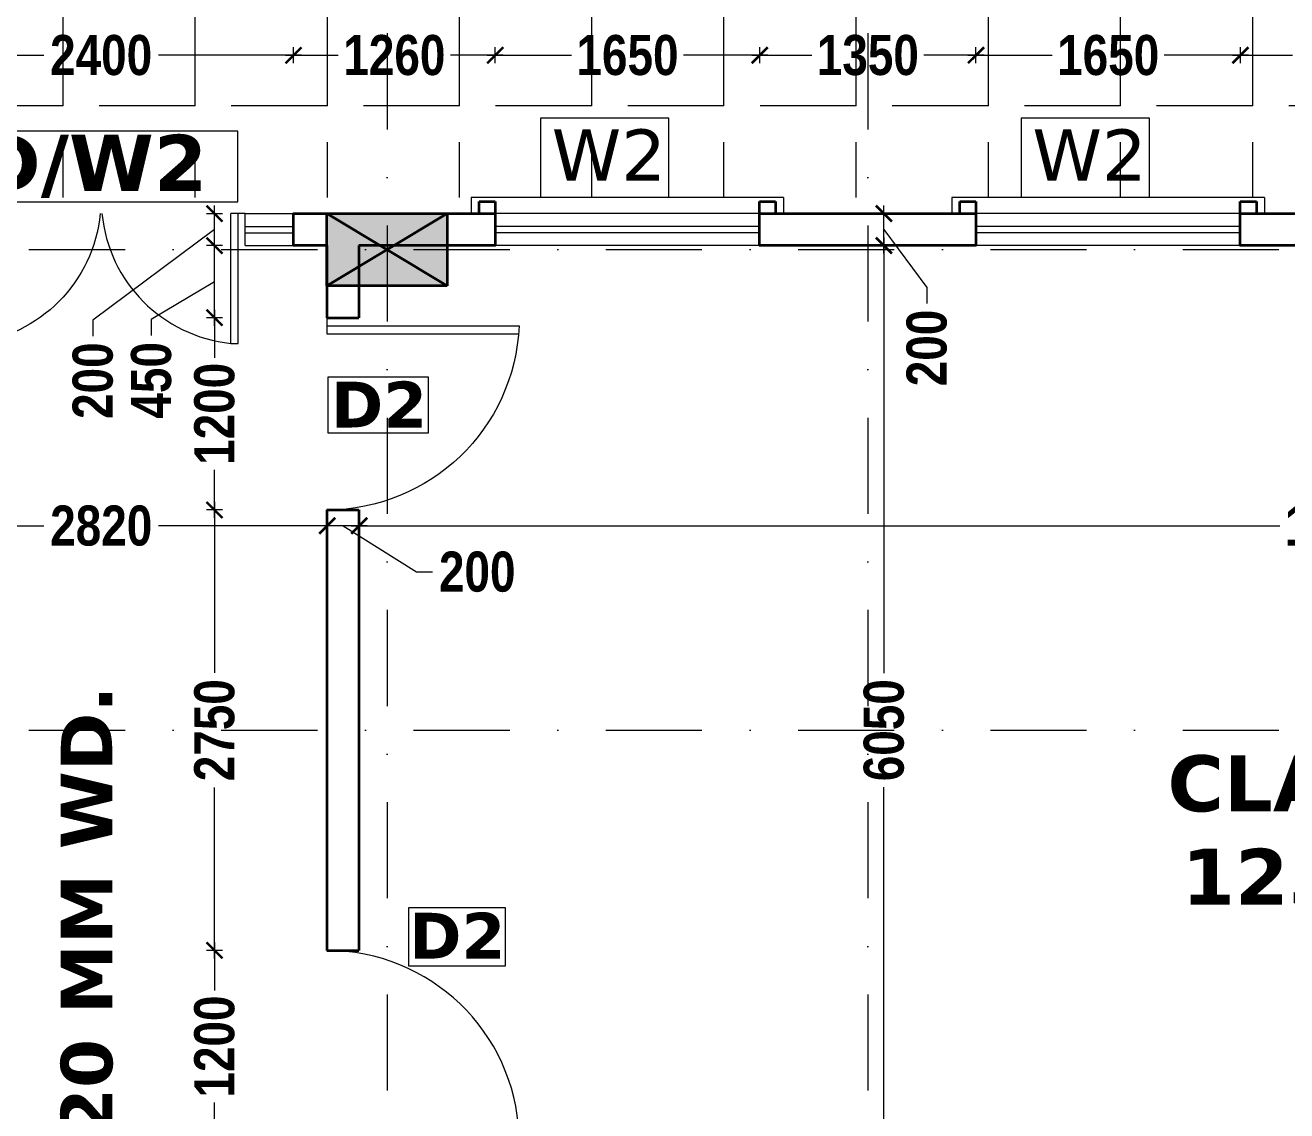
# Model space of a CAD drawing. Header units: millimetres. Extents: x -3092155 to 4513934, y -12317808 to 1850003.
# Drawn here: x -402592 to -394719, y -5517162 to -5510385 of the extents above; entities that cross this region are included whole.
import ezdxf

# ---------------------------------------------------------------- set-up
doc = ezdxf.new("R2010")
doc.units = ezdxf.units.MM
doc.header["$LTSCALE"] = 2
doc.header["$MEASUREMENT"] = 0
doc.header["$PDMODE"] = 34
doc.header["$PDSIZE"] = 500
doc.linetypes.add('DASHDOT', pattern=[1, 0.5, -0.25, 0, -0.25])
doc.linetypes.add('HIDDEN', pattern=[0.375, 0.25, -0.125])
for name, color, linetype, lineweight in [('coloumn', 10, 'Continuous', 35), ('cornice', 12, 'Continuous', 25), ('D DIM', 250, 'Continuous', 9), ('D2', 10, 'Continuous', 5), ('DOOR', 27, 'Continuous', 5), ('DUCT', 37, 'Continuous', 35), ('DW2', 10, 'Continuous', 9), ('glass', 5, 'Continuous', 15), ('GRID', 251, 'DASHDOT', 5), ('HAT', 42, 'Continuous', 5), ('PROJ', 251, 'HIDDEN', 5), ('SILL', 74, 'Continuous', 9), ('TEXT', 7, 'Continuous', 13), ('W2', 162, 'Continuous', 5), ('WAll', 250, 'Continuous', 35)]:
    doc.layers.add(name, color=color, linetype=linetype, lineweight=lineweight)
doc.styles.add('INNER DIM', font='ARIALNB.TTF', dxfattribs={"height": 250})
doc.styles.add('style2', font='verdana.ttf')
doc.dimstyles.new('external final', dxfattribs={"dimscale": 0, "dimtxt": 250, "dimasz": 100, "dimexe": 50, "dimexo": 50, "dimgap": 50, "dimtad": 0, "dimdec": 0, "dimzin": 0, "dimdsep": 46, "dimtxsty": 'INNER DIM', "dimblk": 'ARCHTICK', "dimcen": 100, "dimdle": 50, "dimclrd": 256, "dimclre": 256, "dimclrt": 256, "dimadec": 0, "dimazin": 0, "dimtfac": 1, "dimtdec": 0, "dimtix": 1, "dimtmove": 1, "dimatfit": 3, "dimfxl": 50, "dimfxlon": 1, "dimtolj": 1, "dimtzin": 0, "dimlwd": -1, "dimlwe": -1, "dimarcsym": 1})

# ---------------------------------------------------------------- blocks, each defined once
blk = doc.blocks.new('1000 DOOR R')
at = {"layer": 'DOOR', "color": 252, "ltscale": 200}
for p, q in [((-900, -900), (0, -900)), ((-900, -900), (-900, -950)), ((-900, -950), (0, -950)), ((0, -1000), (0, -900))]:
    blk.add_line(p, q, dxfattribs=at)
blk.add_arc((96.2, -1003), 1001.5, 95.46124, 174.09882, dxfattribs=at)
blk = doc.blocks.new('A$C44E84F5B')
at = {"layer": 'SILL', "ltscale": 0.1, "extrusion": (0, 0, -1), "xscale": -0.8999999999990947, "yscale": 0.8999999999990947, "zscale": -0.900000000403865, "rotation": 180}
blk.add_blockref('1000 DOOR R', (0, 900), dxfattribs=at)
at = {"layer": 'SILL', "ltscale": 0.1, "extrusion": (0, 0, -1), "xscale": 0.8999999999990947, "yscale": 0.8999999999990947, "zscale": -0.900000000403865}
blk.add_blockref('1000 DOOR R', (0, 900), dxfattribs=at)
blk = doc.blocks.new('A$C378B1DF0')
at = {"layer": 'DOOR', "ltscale": 0.1}
for p, q in [((1100, 0), (1100, 1195.8)), ((1150, 0), (1150, 1199)), ((1200, 0), (1100, 0))]:
    blk.add_line(p, q, dxfattribs=at)
blk.add_arc((1200, 0), 1200, 92.38802, 180, dxfattribs=at)
blk = doc.blocks.new('_ArchTick')
at = {"color": 0, "linetype": 'ByBlock', "const_width": 0.15}
blk.add_lwpolyline([(-0.5, -0.5), (0.5, 0.5)], dxfattribs=at)
blk = doc.blocks.new('*D179')
at = {"layer": 'D DIM', "ltscale": 100, "transparency": 16777216}
for p, q in [((-403318.5, -5510622.8), (-403318.5, -5510522.8)), ((-400918.5, -5510622.8), (-400918.5, -5510522.8)), ((-403368.5, -5510572.8), (-402476.5, -5510572.8)), ((-400868.5, -5510572.8), (-401760.5, -5510572.8))]:
    blk.add_line(p, q, dxfattribs=at)
at = {"layer": 'Defpoints', "color": 0, "lineweight": 50, "ltscale": 100, "transparency": 16777216}
for p in [(-400918.5, -5510572.8), (-403318.5, -5511561.2), (-400918.5, -5511561.2)]:
    blk.add_point(p, dxfattribs=at)
at = {"layer": 'D DIM', "ltscale": 100, "transparency": 16777216, "xscale": 100, "yscale": 100, "zscale": 100, "rotation": 180}
blk.add_blockref('_ArchTick', (-403318.5, -5510572.8), dxfattribs=at)
at = {"layer": 'D DIM', "ltscale": 100, "transparency": 16777216, "xscale": 100, "yscale": 100, "zscale": 100}
blk.add_blockref('_ArchTick', (-400918.5, -5510572.8), dxfattribs=at)
at = {"layer": 'D DIM', "ltscale": 100, "transparency": 16777216, "insert": (-402118.5, -5510572.8), "char_height": 250, "attachment_point": 5, "style": 'INNER DIM'}
blk.add_mtext('\\A1;2400', dxfattribs=at)
blk = doc.blocks.new('*D180')
at = {"layer": 'D DIM', "ltscale": 100, "transparency": 16777216}
for p, q in [((-400918.5, -5510622.8), (-400918.5, -5510522.8)), ((-399658.5, -5510622.8), (-399658.5, -5510522.8)), ((-400968.5, -5510572.8), (-400638.7, -5510572.8)), ((-399608.5, -5510572.8), (-399938.3, -5510572.8))]:
    blk.add_line(p, q, dxfattribs=at)
at = {"layer": 'Defpoints', "color": 0, "lineweight": 50, "ltscale": 100, "transparency": 16777216}
for p in [(-399658.5, -5510572.8), (-400918.5, -5511561.2), (-399658.5, -5511561.2)]:
    blk.add_point(p, dxfattribs=at)
at = {"layer": 'D DIM', "ltscale": 100, "transparency": 16777216, "xscale": 100, "yscale": 100, "zscale": 100, "rotation": 180}
blk.add_blockref('_ArchTick', (-400918.5, -5510572.8), dxfattribs=at)
at = {"layer": 'D DIM', "ltscale": 100, "transparency": 16777216, "xscale": 100, "yscale": 100, "zscale": 100}
blk.add_blockref('_ArchTick', (-399658.5, -5510572.8), dxfattribs=at)
at = {"layer": 'D DIM', "ltscale": 100, "transparency": 16777216, "insert": (-400288.5, -5510572.8), "char_height": 250, "attachment_point": 5, "style": 'INNER DIM'}
blk.add_mtext('\\A1;1260', dxfattribs=at)
blk = doc.blocks.new('*D181')
at = {"layer": 'D DIM', "ltscale": 100, "transparency": 16777216}
for p, q in [((-399658.5, -5510622.8), (-399658.5, -5510522.8)), ((-398008.5, -5510622.8), (-398008.5, -5510522.8)), ((-399708.5, -5510572.8), (-399183.7, -5510572.8)), ((-397958.5, -5510572.8), (-398483.3, -5510572.8))]:
    blk.add_line(p, q, dxfattribs=at)
at = {"layer": 'Defpoints', "color": 0, "lineweight": 50, "ltscale": 100, "transparency": 16777216}
for p in [(-398008.5, -5510572.8), (-399658.5, -5511561.2), (-398008.5, -5511561.2)]:
    blk.add_point(p, dxfattribs=at)
at = {"layer": 'D DIM', "ltscale": 100, "transparency": 16777216, "xscale": 100, "yscale": 100, "zscale": 100, "rotation": 180}
blk.add_blockref('_ArchTick', (-399658.5, -5510572.8), dxfattribs=at)
at = {"layer": 'D DIM', "ltscale": 100, "transparency": 16777216, "xscale": 100, "yscale": 100, "zscale": 100}
blk.add_blockref('_ArchTick', (-398008.5, -5510572.8), dxfattribs=at)
at = {"layer": 'D DIM', "ltscale": 100, "transparency": 16777216, "insert": (-398833.5, -5510572.8), "char_height": 250, "attachment_point": 5, "style": 'INNER DIM'}
blk.add_mtext('\\A1;1650', dxfattribs=at)
blk = doc.blocks.new('*D182')
at = {"layer": 'D DIM', "ltscale": 100, "transparency": 16777216}
for p, q in [((-398008.5, -5510622.8), (-398008.5, -5510522.8)), ((-396658.5, -5510622.8), (-396658.5, -5510522.8)), ((-398058.5, -5510572.8), (-397683.7, -5510572.8)), ((-396608.5, -5510572.8), (-396983.3, -5510572.8))]:
    blk.add_line(p, q, dxfattribs=at)
at = {"layer": 'Defpoints', "color": 0, "lineweight": 50, "ltscale": 100, "transparency": 16777216}
for p in [(-396658.5, -5510572.8), (-398008.5, -5511561.2), (-396658.5, -5511561.2)]:
    blk.add_point(p, dxfattribs=at)
at = {"layer": 'D DIM', "ltscale": 100, "transparency": 16777216, "xscale": 100, "yscale": 100, "zscale": 100, "rotation": 180}
blk.add_blockref('_ArchTick', (-398008.5, -5510572.8), dxfattribs=at)
at = {"layer": 'D DIM', "ltscale": 100, "transparency": 16777216, "xscale": 100, "yscale": 100, "zscale": 100}
blk.add_blockref('_ArchTick', (-396658.5, -5510572.8), dxfattribs=at)
at = {"layer": 'D DIM', "ltscale": 100, "transparency": 16777216, "insert": (-397333.5, -5510572.8), "char_height": 250, "attachment_point": 5, "style": 'INNER DIM'}
blk.add_mtext('\\A1;1350', dxfattribs=at)
blk = doc.blocks.new('*D183')
at = {"layer": 'D DIM', "ltscale": 100, "transparency": 16777216}
for p, q in [((-396658.5, -5510622.8), (-396658.5, -5510522.8)), ((-395008.5, -5510622.8), (-395008.5, -5510522.8)), ((-396708.5, -5510572.8), (-396183.7, -5510572.8)), ((-394958.5, -5510572.8), (-395483.3, -5510572.8))]:
    blk.add_line(p, q, dxfattribs=at)
at = {"layer": 'Defpoints', "color": 0, "lineweight": 50, "ltscale": 100, "transparency": 16777216}
for p in [(-395008.5, -5510572.8), (-396658.5, -5511561.2), (-395008.5, -5511561.2)]:
    blk.add_point(p, dxfattribs=at)
at = {"layer": 'D DIM', "ltscale": 100, "transparency": 16777216, "xscale": 100, "yscale": 100, "zscale": 100, "rotation": 180}
blk.add_blockref('_ArchTick', (-396658.5, -5510572.8), dxfattribs=at)
at = {"layer": 'D DIM', "ltscale": 100, "transparency": 16777216, "xscale": 100, "yscale": 100, "zscale": 100}
blk.add_blockref('_ArchTick', (-395008.5, -5510572.8), dxfattribs=at)
at = {"layer": 'D DIM', "ltscale": 100, "transparency": 16777216, "insert": (-395833.5, -5510572.8), "char_height": 250, "attachment_point": 5, "style": 'INNER DIM'}
blk.add_mtext('\\A1;1650', dxfattribs=at)
blk = doc.blocks.new('*D184')
at = {"layer": 'D DIM', "ltscale": 100, "transparency": 16777216}
for p, q in [((-395008.5, -5510622.8), (-395008.5, -5510522.8)), ((-393658.5, -5510622.8), (-393658.5, -5510522.8)), ((-395058.5, -5510572.8), (-394683.7, -5510572.8)), ((-393608.5, -5510572.8), (-393983.3, -5510572.8))]:
    blk.add_line(p, q, dxfattribs=at)
at = {"layer": 'Defpoints', "color": 0, "lineweight": 50, "ltscale": 100, "transparency": 16777216}
for p in [(-393658.5, -5510572.8), (-395008.5, -5511561.2), (-393658.5, -5511561.2)]:
    blk.add_point(p, dxfattribs=at)
at = {"layer": 'D DIM', "ltscale": 100, "transparency": 16777216, "xscale": 100, "yscale": 100, "zscale": 100, "rotation": 180}
blk.add_blockref('_ArchTick', (-395008.5, -5510572.8), dxfattribs=at)
at = {"layer": 'D DIM', "ltscale": 100, "transparency": 16777216, "xscale": 100, "yscale": 100, "zscale": 100}
blk.add_blockref('_ArchTick', (-393658.5, -5510572.8), dxfattribs=at)
at = {"layer": 'D DIM', "ltscale": 100, "transparency": 16777216, "insert": (-394333.5, -5510572.8), "char_height": 250, "attachment_point": 5, "style": 'INNER DIM'}
blk.add_mtext('\\A1;1350', dxfattribs=at)
blk = doc.blocks.new('*D373')
at = {"layer": 'D DIM', "ltscale": 100, "transparency": 16777216}
for p, q in [((-397232.9, -5511711.2), (-397232.9, -5514430.7)), ((-397282.9, -5511761.2), (-397182.9, -5511761.2)), ((-397232.9, -5517861.2), (-397232.9, -5515141.7)), ((-397282.9, -5517811.2), (-397182.9, -5517811.2))]:
    blk.add_line(p, q, dxfattribs=at)
at = {"layer": 'Defpoints', "color": 0, "lineweight": 50, "ltscale": 100, "transparency": 16777216}
for p in [(-398008.1, -5511761.2), (-397232.9, -5511761.2), (-397814.7, -5517811.2)]:
    blk.add_point(p, dxfattribs=at)
at = {"layer": 'D DIM', "ltscale": 100, "transparency": 16777216, "xscale": 100, "yscale": 100, "zscale": 100}
for p, rotation in [((-397232.9, -5511761.2), 90), ((-397232.9, -5517811.2), 270)]:
    blk.add_blockref('_ArchTick', p, dxfattribs=dict(at, rotation=rotation))
at = {"layer": 'D DIM', "ltscale": 100, "transparency": 16777216, "insert": (-397232.9, -5514786.2), "char_height": 250, "attachment_point": 5, "rotation": 90, "style": 'INNER DIM'}
blk.add_mtext('\\A1;6050', dxfattribs=at)
blk = doc.blocks.new('*D374')
at = {"layer": 'D DIM', "ltscale": 100, "transparency": 16777216}
for p, q in [((-397232.9, -5511811.2), (-397232.9, -5511511.2)), ((-397282.9, -5511561.2), (-397182.9, -5511561.2)), ((-397232.9, -5511661.2), (-396965.4, -5512021.5)), ((-397282.9, -5511761.2), (-397182.9, -5511761.2)), ((-396965.4, -5512021.5), (-396965.4, -5512121.5))]:
    blk.add_line(p, q, dxfattribs=at)
at = {"layer": 'Defpoints', "color": 0, "lineweight": 50, "ltscale": 100, "transparency": 16777216}
for p in [(-398008.1, -5511561.2), (-397232.9, -5511561.2), (-398008.1, -5511761.2)]:
    blk.add_point(p, dxfattribs=at)
at = {"layer": 'D DIM', "ltscale": 100, "transparency": 16777216, "xscale": 100, "yscale": 100, "zscale": 100}
for p, rotation in [((-397232.9, -5511561.2), 90), ((-397232.9, -5511761.2), 270)]:
    blk.add_blockref('_ArchTick', p, dxfattribs=dict(at, rotation=rotation))
at = {"layer": 'D DIM', "ltscale": 100, "transparency": 16777216, "insert": (-396965.4, -5512399.9), "char_height": 250, "attachment_point": 5, "rotation": 90, "style": 'INNER DIM'}
blk.add_mtext('\\A1;200', dxfattribs=at)
blk = doc.blocks.new('*D376')
at = {"layer": 'D DIM', "ltscale": 100, "transparency": 16777216}
for p, q in [((-400558.1, -5513510.3), (-394763, -5513510.3)), ((-400508.1, -5513460.3), (-400508.1, -5513560.3)), ((-388108.1, -5513510.3), (-393903.2, -5513510.3)), ((-388158.1, -5513460.3), (-388158.1, -5513560.3))]:
    blk.add_line(p, q, dxfattribs=at)
at = {"layer": 'Defpoints', "color": 0, "lineweight": 50, "ltscale": 100, "transparency": 16777216}
for p in [(-400508.1, -5512923.6), (-388158.1, -5512923.6), (-400508.1, -5513510.3)]:
    blk.add_point(p, dxfattribs=at)
at = {"layer": 'D DIM', "ltscale": 100, "transparency": 16777216, "xscale": 100, "yscale": 100, "zscale": 100, "rotation": 180}
blk.add_blockref('_ArchTick', (-400508.1, -5513510.3), dxfattribs=at)
at = {"layer": 'D DIM', "ltscale": 100, "transparency": 16777216, "xscale": 100, "yscale": 100, "zscale": 100}
blk.add_blockref('_ArchTick', (-388158.1, -5513510.3), dxfattribs=at)
at = {"layer": 'D DIM', "ltscale": 100, "transparency": 16777216, "insert": (-394333.1, -5513510.3), "char_height": 250, "attachment_point": 5, "style": 'INNER DIM'}
blk.add_mtext('\\A1;12350', dxfattribs=at)
blk = doc.blocks.new('*D377')
at = {"layer": 'D DIM', "ltscale": 100, "transparency": 16777216}
for p, q in [((-400458.1, -5513510.3), (-400757.7, -5513510.3)), ((-400707.7, -5513460.3), (-400707.7, -5513560.3)), ((-400607.9, -5513510.3), (-400149.7, -5513797.9)), ((-400508.1, -5513460.3), (-400508.1, -5513560.3)), ((-400149.7, -5513797.9), (-400049.7, -5513797.9))]:
    blk.add_line(p, q, dxfattribs=at)
at = {"layer": 'Defpoints', "color": 0, "lineweight": 50, "ltscale": 100, "transparency": 16777216}
for p in [(-400707.7, -5512011.2), (-400508.1, -5512923.6), (-400707.7, -5513510.3)]:
    blk.add_point(p, dxfattribs=at)
at = {"layer": 'D DIM', "ltscale": 100, "transparency": 16777216, "xscale": 100, "yscale": 100, "zscale": 100, "rotation": 180}
blk.add_blockref('_ArchTick', (-400707.7, -5513510.3), dxfattribs=at)
at = {"layer": 'D DIM', "ltscale": 100, "transparency": 16777216, "xscale": 100, "yscale": 100, "zscale": 100}
blk.add_blockref('_ArchTick', (-400508.1, -5513510.3), dxfattribs=at)
at = {"layer": 'D DIM', "ltscale": 100, "transparency": 16777216, "insert": (-399771.3, -5513797.9), "char_height": 250, "attachment_point": 5, "style": 'INNER DIM'}
blk.add_mtext('\\A1;200', dxfattribs=at)
blk = doc.blocks.new('*D378')
at = {"layer": 'D DIM', "ltscale": 100, "transparency": 16777216}
for p, q in [((-403578.1, -5513510.3), (-402475.9, -5513510.3)), ((-403528.1, -5513460.3), (-403528.1, -5513560.3)), ((-400657.7, -5513510.3), (-401759.9, -5513510.3)), ((-400707.7, -5513460.3), (-400707.7, -5513560.3))]:
    blk.add_line(p, q, dxfattribs=at)
at = {"layer": 'Defpoints', "color": 0, "lineweight": 50, "ltscale": 100, "transparency": 16777216}
for p in [(-403528.1, -5512011.2), (-400707.7, -5512011.2), (-403528.1, -5513510.3)]:
    blk.add_point(p, dxfattribs=at)
at = {"layer": 'D DIM', "ltscale": 100, "transparency": 16777216, "xscale": 100, "yscale": 100, "zscale": 100, "rotation": 180}
blk.add_blockref('_ArchTick', (-403528.1, -5513510.3), dxfattribs=at)
at = {"layer": 'D DIM', "ltscale": 100, "transparency": 16777216, "xscale": 100, "yscale": 100, "zscale": 100}
blk.add_blockref('_ArchTick', (-400707.7, -5513510.3), dxfattribs=at)
at = {"layer": 'D DIM', "ltscale": 100, "transparency": 16777216, "insert": (-402117.9, -5513510.3), "char_height": 250, "attachment_point": 5, "style": 'INNER DIM'}
blk.add_mtext('\\A1;2820', dxfattribs=at)
blk = doc.blocks.new('*D511')
at = {"layer": 'D DIM', "ltscale": 100, "transparency": 16777216}
for p, q in [((-401410.8, -5516111.2), (-401410.8, -5516411)), ((-401360.8, -5516161.2), (-401460.8, -5516161.2)), ((-401410.8, -5517411.2), (-401410.8, -5517111.4)), ((-401360.8, -5517361.2), (-401460.8, -5517361.2))]:
    blk.add_line(p, q, dxfattribs=at)
at = {"layer": 'Defpoints', "color": 0, "lineweight": 50, "ltscale": 100, "transparency": 16777216}
for p in [(-401410.8, -5516161.2), (-400708.5, -5516161.2), (-400708.5, -5517361.2)]:
    blk.add_point(p, dxfattribs=at)
at = {"layer": 'D DIM', "ltscale": 100, "transparency": 16777216, "xscale": 100, "yscale": 100, "zscale": 100}
for p, rotation in [((-401410.8, -5516161.2), 90), ((-401410.8, -5517361.2), 270)]:
    blk.add_blockref('_ArchTick', p, dxfattribs=dict(at, rotation=rotation))
at = {"layer": 'D DIM', "ltscale": 100, "transparency": 16777216, "insert": (-401410.8, -5516761.2), "char_height": 250, "attachment_point": 5, "rotation": 90, "style": 'INNER DIM'}
blk.add_mtext('\\A1;1200', dxfattribs=at)
blk = doc.blocks.new('*D512')
at = {"layer": 'D DIM', "ltscale": 100, "transparency": 16777216}
for p, q in [((-401410.8, -5513361.2), (-401410.8, -5514428.2)), ((-401360.8, -5513411.2), (-401460.8, -5513411.2)), ((-401410.8, -5516211.2), (-401410.8, -5515144.2)), ((-401360.8, -5516161.2), (-401460.8, -5516161.2))]:
    blk.add_line(p, q, dxfattribs=at)
at = {"layer": 'Defpoints', "color": 0, "lineweight": 50, "ltscale": 100, "transparency": 16777216}
for p in [(-401410.8, -5513411.2), (-400708.5, -5513411.2), (-400708.5, -5516161.2)]:
    blk.add_point(p, dxfattribs=at)
at = {"layer": 'D DIM', "ltscale": 100, "transparency": 16777216, "xscale": 100, "yscale": 100, "zscale": 100}
for p, rotation in [((-401410.8, -5513411.2), 90), ((-401410.8, -5516161.2), 270)]:
    blk.add_blockref('_ArchTick', p, dxfattribs=dict(at, rotation=rotation))
at = {"layer": 'D DIM', "ltscale": 100, "transparency": 16777216, "insert": (-401410.8, -5514786.2), "char_height": 250, "attachment_point": 5, "rotation": 90, "style": 'INNER DIM'}
blk.add_mtext('\\A1;2750', dxfattribs=at)
blk = doc.blocks.new('*D513')
at = {"layer": 'D DIM', "ltscale": 100, "transparency": 16777216}
for p, q in [((-401410.8, -5512161.2), (-401410.8, -5512461)), ((-401360.8, -5512211.2), (-401460.8, -5512211.2)), ((-401410.8, -5513461.2), (-401410.8, -5513161.4)), ((-401360.8, -5513411.2), (-401460.8, -5513411.2))]:
    blk.add_line(p, q, dxfattribs=at)
at = {"layer": 'Defpoints', "color": 0, "lineweight": 50, "ltscale": 100, "transparency": 16777216}
for p in [(-401410.8, -5512211.2), (-400708.5, -5512211.2), (-400708.5, -5513411.2)]:
    blk.add_point(p, dxfattribs=at)
at = {"layer": 'D DIM', "ltscale": 100, "transparency": 16777216, "xscale": 100, "yscale": 100, "zscale": 100}
for p, rotation in [((-401410.8, -5512211.2), 90), ((-401410.8, -5513411.2), 270)]:
    blk.add_blockref('_ArchTick', p, dxfattribs=dict(at, rotation=rotation))
at = {"layer": 'D DIM', "ltscale": 100, "transparency": 16777216, "insert": (-401410.8, -5512811.2), "char_height": 250, "attachment_point": 5, "rotation": 90, "style": 'INNER DIM'}
blk.add_mtext('\\A1;1200', dxfattribs=at)
blk = doc.blocks.new('*D514')
at = {"layer": 'D DIM', "ltscale": 100, "transparency": 16777216}
for p, q in [((-401410.8, -5512261.2), (-401410.8, -5511711.2)), ((-401360.8, -5511761.2), (-401460.8, -5511761.2)), ((-401410.8, -5511986.2), (-401805.4, -5512222.6)), ((-401805.4, -5512222.6), (-401805.4, -5512322.6)), ((-401360.8, -5512211.2), (-401460.8, -5512211.2))]:
    blk.add_line(p, q, dxfattribs=at)
at = {"layer": 'Defpoints', "color": 0, "lineweight": 50, "ltscale": 100, "transparency": 16777216}
for p in [(-401410.8, -5511761.2), (-400708.9, -5511761.2), (-400708.5, -5512211.2)]:
    blk.add_point(p, dxfattribs=at)
at = {"layer": 'D DIM', "ltscale": 100, "transparency": 16777216, "xscale": 100, "yscale": 100, "zscale": 100}
for p, rotation in [((-401410.8, -5511761.2), 90), ((-401410.8, -5512211.2), 270)]:
    blk.add_blockref('_ArchTick', p, dxfattribs=dict(at, rotation=rotation))
at = {"layer": 'D DIM', "ltscale": 100, "transparency": 16777216, "insert": (-401805.4, -5512601.8), "char_height": 250, "attachment_point": 5, "rotation": 90, "style": 'INNER DIM'}
blk.add_mtext('\\A1;450', dxfattribs=at)
blk = doc.blocks.new('*D515')
at = {"layer": 'D DIM', "ltscale": 100, "transparency": 16777216}
for p, q in [((-401410.8, -5511811.2), (-401410.8, -5511511.5)), ((-401360.8, -5511561.5), (-401460.8, -5511561.5)), ((-401410.8, -5511661.3), (-402169.9, -5512225.9)), ((-401360.8, -5511761.2), (-401460.8, -5511761.2)), ((-402169.9, -5512225.9), (-402169.9, -5512325.9))]:
    blk.add_line(p, q, dxfattribs=at)
at = {"layer": 'Defpoints', "color": 0, "lineweight": 50, "ltscale": 100, "transparency": 16777216}
for p in [(-401410.8, -5511561.5), (-400708.5, -5511561.5), (-400708.9, -5511761.2)]:
    blk.add_point(p, dxfattribs=at)
at = {"layer": 'D DIM', "ltscale": 100, "transparency": 16777216, "xscale": 100, "yscale": 100, "zscale": 100}
for p, rotation in [((-401410.8, -5511561.5), 90), ((-401410.8, -5511761.2), 270)]:
    blk.add_blockref('_ArchTick', p, dxfattribs=dict(at, rotation=rotation))
at = {"layer": 'D DIM', "ltscale": 100, "transparency": 16777216, "insert": (-402169.9, -5512604.2), "char_height": 250, "attachment_point": 5, "rotation": 90, "style": 'INNER DIM'}
blk.add_mtext('\\A1;200', dxfattribs=at)
blk = doc.blocks.new('S.F')
at = {"layer": 'coloumn', "ltscale": 100}
blk.add_hatch(color=256, dxfattribs=at).paths.add_polyline_path([(85710.5, -5820206.2), (85710.5, -5819756.2), (84960.5, -5819756.2), (84960.5, -5820206.2)])
for p, q in [((84960.5, -5820206.2), (84960.5, -5819756.2)), ((84960.5, -5819756.2), (85710.5, -5819756.2)), ((85710.5, -5819756.2), (85710.5, -5820206.2)), ((85710.5, -5820206.2), (84960.5, -5820206.2))]:
    blk.add_line(p, q, dxfattribs=at)
blk.add_lwpolyline([(85710.5, -5820206.2), (84960.5, -5819756.2), (85710.5, -5819756.2), (84960.5, -5820206.2)], dxfattribs=at)
blk = doc.blocks.new('ujuj')
at = {"layer": 'DUCT', "ltscale": 100}
for p, q in [((-427849.3, -5813156.2), (-427849.3, -5813081.2)), ((-427849.3, -5813081.2), (-427749.3, -5813081.2)), ((-427749.3, -5813081.2), (-427749.3, -5813156.2)), ((-426099.3, -5813156.2), (-426099.3, -5813081.2)), ((-426099.3, -5813081.2), (-425999.3, -5813081.2)), ((-425999.3, -5813081.2), (-425999.3, -5813156.2))]:
    blk.add_line(p, q, dxfattribs=at)
at = {"layer": 'PROJ', "ltscale": 250}
blk.add_line((-426099.3, -5813156.2), (-427749.3, -5813156.2), dxfattribs=at)
at = {"layer": 'SILL', "ltscale": 100}
for p, q in [((-425949.3, -5813056.2), (-427898.9, -5813056.2)), ((-427898.9, -5813056.2), (-427898.9, -5813156.2)), ((-425949.3, -5813056.2), (-425949.3, -5813156.2)), ((-426099.3, -5813156.2), (-427749.3, -5813156.2))]:
    blk.add_line(p, q, dxfattribs=at)

msp = doc.modelspace()

# ---------------------------------------------------------------- hatches: boundary and pattern name
at = {"layer": 'HAT', "ltscale": 100}
h = msp.add_hatch(dxfattribs=at)
h.set_pattern_fill('ANGLE', color=256, scale=3000, style=0)
h.set_pattern_definition([(180, (-2287481.95, 738485.4), (0, 825), [600, -225]), (90, (-2287481.95, 738485.4), (825, 5e-14), [600, -225])])
h.paths.add_polyline_path([(-388059.3, -5505561.2), (-444789.3, -5505561.2), (-444789.3, -5511461.2), (-388059.3, -5511461.2)])

# ---------------------------------------------------------------- linework, layer by layer
at = {"layer": 'D2', "ltscale": 0.1}
for points in [[(-400701.3, -5512580.4), (-400077.2, -5512580.4), (-400077.2, -5512931.1), (-400701.3, -5512931.1)], [(-400198.1, -5515892.8), (-399596, -5515892.8), (-399596, -5516258.7), (-400198.1, -5516258.7)]]:
    msp.add_lwpolyline(points, close=True, dxfattribs=at)
at = {"layer": 'DUCT', "ltscale": 100}
msp.add_lwpolyline([(-400709.3, -5511761.2), (-400918.9, -5511761.2), (-400918.9, -5511561.2), (-399658.9, -5511561.2), (-399658.9, -5511761.2), (-400509.3, -5511761.2)], dxfattribs=at)
for points in [[(-398008.9, -5511561.2), (-396658.9, -5511561.2), (-396658.9, -5511761.2), (-398008.9, -5511761.2)], [(-395008.9, -5511561.2), (-393658.9, -5511561.2), (-393658.9, -5511761.2), (-395008.9, -5511761.2)]]:
    msp.add_lwpolyline(points, close=True, dxfattribs=at)
at = {"layer": 'DW2', "ltscale": 100}
msp.add_lwpolyline([(-401264.5, -5511045.4), (-403085.1, -5511045.4), (-403085.1, -5511487.4), (-401264.5, -5511487.4)], close=True, dxfattribs=at)
at = {"layer": 'glass', "ltscale": 100}
for p, q in [((-401218.9, -5511641.2), (-400918.9, -5511641.2)), ((-401218.9, -5511681.2), (-400918.9, -5511681.2)), ((-398008.9, -5511641.2), (-399658.9, -5511641.2)), ((-398008.9, -5511681.2), (-399658.9, -5511681.2)), ((-395008.9, -5511641.2), (-396658.9, -5511641.2)), ((-395008.9, -5511681.2), (-396658.9, -5511681.2))]:
    msp.add_line(p, q, dxfattribs=at)
at = {"layer": 'GRID', "color": 5, "ltscale": 600}
for p, q in [((-400333.9, -5499634.4), (-400333.9, -5584428.2)), ((-397334.4, -5499634.4), (-397334.4, -5584428.2))]:
    msp.add_line(p, q, dxfattribs=at)
at = {"layer": 'GRID', "color": 6, "ltscale": 600}
for p, q in [((-460173.8, -5511786.2), (-367334.4, -5511786.2)), ((-460173.8, -5514786.2), (-367334.4, -5514786.2))]:
    msp.add_line(p, q, dxfattribs=at)
at = {"layer": 'SILL', "ltscale": 100}
for p, q in [((-401218.9, -5511561.2), (-400918.9, -5511561.2)), ((-401218.9, -5511761.2), (-401218.9, -5511561.2)), ((-398008.9, -5511561.2), (-399658.9, -5511561.2)), ((-395008.9, -5511561.2), (-396658.9, -5511561.2)), ((-401218.9, -5511761.2), (-400918.9, -5511761.2)), ((-398008.9, -5511761.2), (-399668.1, -5511761.2)), ((-395008.9, -5511761.2), (-396668.1, -5511761.2))]:
    msp.add_line(p, q, dxfattribs=at)
at = {"layer": 'W2', "lineweight": 15, "ltscale": 0.1}
for p, q in [((-398574.8, -5510964.9), (-399376.5, -5510964.9)), ((-399376.5, -5510964.9), (-399376.5, -5511458.9)), ((-398574.8, -5511458.9), (-398574.8, -5510964.9)), ((-395574.8, -5510964.9), (-396376.5, -5510964.9)), ((-396376.5, -5510964.9), (-396376.5, -5511458.9)), ((-395574.8, -5511458.9), (-395574.8, -5510964.9)), ((-399376.5, -5511458.9), (-398574.8, -5511458.9)), ((-396376.5, -5511458.9), (-395574.8, -5511458.9))]:
    msp.add_line(p, q, dxfattribs=at)
at = {"layer": 'WAll', "ltscale": 100}
for p, q in [((-400709.3, -5511761.2), (-400709.3, -5512211.2)), ((-400509.3, -5511761.2), (-400509.3, -5512211.2)), ((-400709.3, -5512211.2), (-400509.3, -5512211.2)), ((-400709.3, -5512211.2), (-400509.3, -5512211.2)), ((-400709.3, -5513411.2), (-400709.3, -5516161.2)), ((-400709.3, -5513411.2), (-400509.3, -5513411.2)), ((-400509.3, -5513411.2), (-400509.3, -5516161.2)), ((-400709.3, -5516161.2), (-400509.3, -5516161.2))]:
    msp.add_line(p, q, dxfattribs=at)

# ---------------------------------------------------------------- block references
at = {"layer": 'coloumn'}
msp.add_blockref('S.F', (-485670.2, 308195), dxfattribs=at)
at = {"layer": 'cornice', "color": 3, "lineweight": 50}
for p in [(28090.4, 301595), (31090.4, 301595)]:
    msp.add_blockref('ujuj', p, dxfattribs=at)
at = {"layer": 'DOOR', "ltscale": 100, "xscale": -1}
for name, p, rotation in [('A$C44E84F5B', (-401218.9, -5511561.2), 90), ('A$C378B1DF0', (-400709.3, -5513411.2), 269.9999520619439)]:
    msp.add_blockref(name, p, dxfattribs=dict(at, rotation=rotation))
at = {"layer": 'DOOR', "ltscale": 100, "rotation": 270}
msp.add_blockref('A$C378B1DF0', (-400709.3, -5516161.2), dxfattribs=at)

# ---------------------------------------------------------------- texts
at = {"layer": 'D2', "ltscale": 0.1, "char_height": 287, "attachment_point": 5, "style": 'style2'}
for insert in [(-400384.5, -5512753.2), (-399895.9, -5516069.4)]:
    msp.add_mtext('\\pt3157;{\\fVerdana|b1|i0|c0|p34;D2}', dxfattribs=dict(at, insert=insert))
at = {"layer": 'DW2', "ltscale": 0.1, "insert": (-402174.8, -5511266.4), "char_height": 350, "width": 1820.545, "attachment_point": 5, "style": 'style2'}
msp.add_mtext('\\A1;\\pt3850;{\\fVerdana|b1|i0|c0|p34;D/W2}', dxfattribs=at)
at = {"layer": 'TEXT', "ltscale": 0.1, "insert": (-402206.8, -5517612.4), "char_height": 250, "attachment_point": 5, "rotation": 90, "style": 'style2'}
msp.add_mtext('{\\fVerdana|b1|i0|c0|p34;\\H1.2857x;CORRIDOR 2820 MM WD.\\H0.77778x; }', dxfattribs=at)
at = {"layer": 'TEXT', "ltscale": 0.1, "insert": (-393687.5, -5515413), "char_height": 350, "attachment_point": 5, "style": 'style2'}
msp.add_mtext('\\pt3850;{\\fVerdana|b1|i0|c0|p34;CLASS ROOM\\P12350X6050}', dxfattribs=at)
at = {"layer": 'W2', "style": 'style2'}
for p in [(-399306.6, -5511355.4), (-396306.6, -5511355.4)]:
    msp.add_text('W2', height=320, dxfattribs=at).set_placement(p)

# ---------------------------------------------------------------- dimensions: what is measured, and where the dimension line sits
at = {"layer": 'D DIM', "ltscale": 100}
for base, p1, p2, picture, middle in [((-400918.5, -5510572.8), (-403318.5, -5511561.2), (-400918.5, -5511561.2), '*D179', (-402118.5, -5510572.8)), ((-399658.5, -5510572.8), (-400918.5, -5511561.2), (-399658.5, -5511561.2), '*D180', (-400288.5, -5510572.8)), ((-398008.5, -5510572.8), (-399658.5, -5511561.2), (-398008.5, -5511561.2), '*D181', (-398833.5, -5510572.8)), ((-396658.5, -5510572.8), (-398008.5, -5511561.2), (-396658.5, -5511561.2), '*D182', (-397333.5, -5510572.8)), ((-395008.5, -5510572.8), (-396658.5, -5511561.2), (-395008.5, -5511561.2), '*D183', (-395833.5, -5510572.8)), ((-393658.5, -5510572.8), (-395008.5, -5511561.2), (-393658.5, -5511561.2), '*D184', (-394333.5, -5510572.8))]:
    dim = msp.add_linear_dim(base=base, p1=p1, p2=p2, dimstyle='external final', override={"dimscale": 1}, dxfattribs=at)
    dim.commit()
    dim.dimension.update_dxf_attribs({"geometry": picture, "text_midpoint": middle})
for base, p1, p2, angle, picture, middle in [((-401410.8, -5511561.5), (-400708.9, -5511761.2), (-400708.5, -5511561.5), 90, '*D515', (-402169.9, -5512375.9)), ((-397232.9, -5511561.2), (-398008.1, -5511761.2), (-398008.1, -5511561.2), 90, '*D374', (-396965.4, -5512171.5)), ((-401410.8, -5511761.2), (-400708.5, -5512211.2), (-400708.9, -5511761.2), 90, '*D514', (-401805.4, -5512372.6)), ((-400707.7, -5513510.3), (-400508.1, -5512923.6), (-400707.7, -5512011.2), 180, '*D377', (-399999.7, -5513797.9))]:
    dim = msp.add_linear_dim(base=base, p1=p1, p2=p2, angle=angle, dimstyle='external final', override={"dimscale": 1}, dxfattribs=at)
    dim.commit()
    dim.dimension.update_dxf_attribs({"geometry": picture, "text_midpoint": middle, "dimtype": 160})
for base, p1, p2, angle, picture, middle in [((-397232.9, -5511761.2), (-397814.7, -5517811.2), (-398008.1, -5511761.2), 90, '*D373', (-397232.9, -5514786.2)), ((-403528.1, -5513510.3), (-400707.7, -5512011.2), (-403528.1, -5512011.2), 180, '*D378', (-402117.9, -5513510.3)), ((-401410.8, -5512211.2), (-400708.5, -5513411.2), (-400708.5, -5512211.2), 90, '*D513', (-401410.8, -5512811.2)), ((-400508.1, -5513510.3), (-388158.1, -5512923.6), (-400508.1, -5512923.6), 180, '*D376', (-394333.1, -5513510.3)), ((-401410.8, -5513411.2), (-400708.5, -5516161.2), (-400708.5, -5513411.2), 90, '*D512', (-401410.8, -5514786.2)), ((-401410.8, -5516161.2), (-400708.5, -5517361.2), (-400708.5, -5516161.2), 90, '*D511', (-401410.8, -5516761.2))]:
    dim = msp.add_linear_dim(base=base, p1=p1, p2=p2, angle=angle, dimstyle='external final', override={"dimscale": 1}, dxfattribs=at)
    dim.commit()
    dim.dimension.update_dxf_attribs({"geometry": picture, "text_midpoint": middle})

doc.saveas('drawing.dxf')
